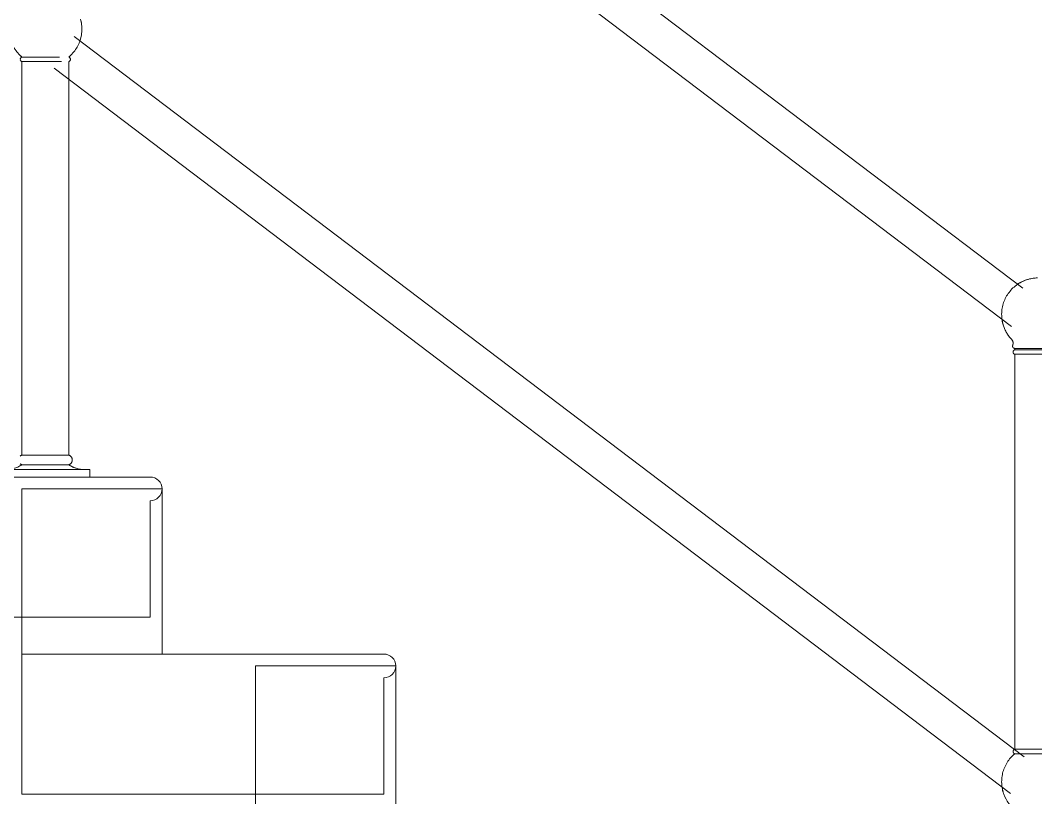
# Model space of a CAD drawing. Header units: inches. Extents: x 22 to 382261, y 22 to 371281.
# Drawn here: x 165694 to 166780, y 141653 to 142485 of the extents above; entities that cross this region are included whole.
import ezdxf

# ---------------------------------------------------------------- set-up
doc = ezdxf.new("R2010")
doc.units = ezdxf.units.IN
doc.header["$MEASUREMENT"] = 0
doc.layers.add('A-FLOR-HRAL', color=11, linetype='Continuous', lineweight=9)
doc.layers.add('S-STRS', color=31, linetype='Continuous', lineweight=9)

# ---------------------------------------------------------------- blocks, each defined once
blk = doc.blocks.new('Railing - 950mm High Post-464049-Approach Elevation')
at = {"layer": 'A-FLOR-HRAL', "flags": 128}
for points in [[(-4483.1, 2195.1), (-4482.7, 2193.6), (-4482.4, 2192), (-4482.1, 2190.5), (-4481.9, 2189), (-4481.7, 2187.4), (-4481.6, 2185.8), (-4481.6, 2184.3), (-4481.7, 2182.7), (-4481.8, 2181.2), (-4481.9, 2179.6), (-4482.1, 2178.1), (-4482.4, 2176.5), (-4482.8, 2175), (-4483.2, 2173.5), (-4483.7, 2172)], [(-4545.7, 2154.5), (-4546.9, 2155.5), (-4548, 2156.6), (-4549.1, 2157.7), (-4550.2, 2158.9), (-4551.2, 2160), (-4552.1, 2161.3), (-4553, 2162.6), (-4553.9, 2163.9), (-4554.7, 2165.2), (-4555.4, 2166.6), (-4556.1, 2168), (-4556.7, 2169.4), (-4557.3, 2170.9), (-4557.8, 2172.3), (-4558.3, 2173.8), (-4558.7, 2175.3), (-4559, 2176.9), (-4559.3, 2178.4)], [(-4545.7, 2149.7), (-4545.8, 2149.7), (-4545.9, 2149.7), (-4546, 2149.8), (-4546.1, 2149.8), (-4546.2, 2149.9), (-4546.3, 2149.9), (-4546.4, 2150), (-4546.5, 2150), (-4546.5, 2150.1), (-4546.6, 2150.1), (-4546.7, 2150.2), (-4546.8, 2150.3), (-4546.8, 2150.3), (-4546.9, 2150.4), (-4547, 2150.5), (-4547, 2150.6), (-4547.1, 2150.6), (-4547.1, 2150.7), (-4547.2, 2150.8), (-4547.3, 2150.9), (-4547.3, 2151), (-4547.3, 2151.1), (-4547.4, 2151.2), (-4547.4, 2151.3), (-4547.4, 2151.4), (-4547.5, 2151.5), (-4547.5, 2151.6), (-4547.5, 2151.7), (-4547.5, 2151.7)], [(-4547.5, 2152.4), (-4547.5, 2152.5), (-4547.5, 2152.6), (-4547.5, 2152.7), (-4547.4, 2152.8), (-4547.4, 2152.9), (-4547.4, 2153), (-4547.3, 2153.1), (-4547.3, 2153.2), (-4547.2, 2153.3), (-4547.2, 2153.4), (-4547.1, 2153.5), (-4547.1, 2153.5), (-4547, 2153.6), (-4546.9, 2153.7), (-4546.9, 2153.8), (-4546.8, 2153.9), (-4546.7, 2153.9), (-4546.7, 2154), (-4546.6, 2154.1), (-4546.5, 2154.1), (-4546.4, 2154.2), (-4546.3, 2154.2), (-4546.3, 2154.3), (-4546.2, 2154.3), (-4546.1, 2154.4), (-4546, 2154.4), (-4545.9, 2154.4)], [(-4546.6, 1718.7), (-4546.8, 1718.8), (-4547, 1718.9), (-4547.2, 1719), (-4547.4, 1719.2), (-4547.5, 1719.3)], [(-4547.6, 1727.7), (-4547.4, 1727.8), (-4547.2, 1727.9), (-4547, 1728.1), (-4546.8, 1728.2), (-4546.7, 1728.3), (-4546.5, 1728.4), (-4546.3, 1728.5), (-4546.1, 1728.6), (-4545.9, 1728.6), (-4545.7, 1728.7)], [(-4495.6, 1728.7), (-4495.4, 1728.6), (-4495.2, 1728.5), (-4495, 1728.4), (-4494.8, 1728.3), (-4494.7, 1728.2), (-4494.5, 1728.1), (-4494.3, 1728), (-4494.1, 1727.9), (-4493.9, 1727.8), (-4493.8, 1727.6), (-4493.6, 1727.5), (-4493.4, 1727.3), (-4493.3, 1727.2), (-4493.2, 1727), (-4493, 1726.8), (-4492.9, 1726.7), (-4492.8, 1726.5), (-4492.7, 1726.3), (-4492.5, 1726.1), (-4492.4, 1725.9), (-4492.4, 1725.7), (-4492.3, 1725.5), (-4492.2, 1725.3), (-4492.1, 1725.1), (-4492.1, 1724.9), (-4492, 1724.7), (-4492, 1724.5), (-4491.9, 1724.3), (-4491.9, 1724.1), (-4491.9, 1723.8), (-4491.9, 1723.6), (-4491.9, 1723.4), (-4491.9, 1723.2), (-4491.9, 1723), (-4491.9, 1722.8), (-4492, 1722.5), (-4492, 1722.3), (-4492.1, 1722.1), (-4492.1, 1721.9), (-4492.2, 1721.7), (-4492.3, 1721.5), (-4492.3, 1721.3), (-4492.4, 1721.1), (-4492.5, 1720.9), (-4492.6, 1720.7), (-4492.8, 1720.5), (-4492.9, 1720.4), (-4493, 1720.2), (-4493.1, 1720), (-4493.3, 1719.8), (-4493.4, 1719.7), (-4493.6, 1719.5), (-4493.8, 1719.4), (-4493.9, 1719.3), (-4494.1, 1719.1), (-4494.3, 1719), (-4494.5, 1718.9), (-4494.6, 1718.8), (-4494.8, 1718.7)], [(-4495.6, 1718.4), (-4494.5, 1717.7), (-4493.4, 1717.1), (-4492.3, 1716.5), (-4491.2, 1715.9), (-4490.1, 1715.4), (-4488.9, 1715), (-4487.8, 1714.6), (-4486.6, 1714.2), (-4485.4, 1713.9), (-4484.2, 1713.6), (-4482.9, 1713.4), (-4481.7, 1713.3), (-4480.5, 1713.1), (-4479.2, 1713.1)]]:
    blk.add_lwpolyline(points, dxfattribs=at)
blk = doc.blocks.new('Railing - 950mm High Post-464047-Approach Elevation')
at = {"layer": 'A-FLOR-HRAL'}
for p, q in [((-3483.2, 1842.8), (-3483.2, 1841.3)), ((-3483.2, 1842.8), (-3478.5, 1842.8)), ((-3483.2, 1842.8), (-3478.5, 1842.8)), ((-3483.2, 1841.3), (-3482, 1841.3)), ((-3483.2, 1841.3), (-3482, 1841.3))]:
    blk.add_line(p, q, dxfattribs=at)
at = {"layer": 'A-FLOR-HRAL', "flags": 128}
for points in [[(-3479.4, 1912), (-3478.1, 1912.8), (-3476.7, 1913.6), (-3475.3, 1914.3), (-3473.9, 1914.9), (-3472.5, 1915.5), (-3471, 1916.1), (-3469.5, 1916.6), (-3468, 1917), (-3466.5, 1917.3), (-3465, 1917.6), (-3463.4, 1917.9), (-3461.9, 1918.1), (-3460.3, 1918.2), (-3458.8, 1918.2)], [(-3495.7, 1868.3), (-3496.1, 1869.8), (-3496.5, 1871.3), (-3496.7, 1872.9)], [(-3486.4, 1852.2), (-3487.5, 1853.4), (-3488.5, 1854.6), (-3489.5, 1855.8), (-3490.4, 1857.1), (-3491.2, 1858.4), (-3492, 1859.7), (-3492.8, 1861.1), (-3493.5, 1862.5), (-3494.1, 1863.9), (-3494.7, 1865.3), (-3495.2, 1866.8), (-3495.7, 1868.1)], [(-3485.4, 1846.3), (-3485.3, 1846.5), (-3485.2, 1846.7), (-3485.1, 1846.9), (-3485.1, 1847.2), (-3485, 1847.4), (-3485, 1847.6), (-3485, 1847.8), (-3484.9, 1848), (-3484.9, 1848.2), (-3484.9, 1848.5), (-3484.9, 1848.7), (-3484.9, 1848.9), (-3485, 1849.1), (-3485, 1849.3), (-3485, 1849.5), (-3485.1, 1849.8), (-3485.1, 1850), (-3485.2, 1850.2), (-3485.3, 1850.4), (-3485.4, 1850.6), (-3485.5, 1850.8), (-3485.6, 1851), (-3485.7, 1851.2), (-3485.8, 1851.4), (-3485.9, 1851.5), (-3486, 1851.7), (-3486.1, 1851.9), (-3486.3, 1852.1), (-3486.4, 1852.2)], [(-3483.2, 1842.8), (-3483.3, 1842.8), (-3483.4, 1842.8), (-3483.5, 1842.8), (-3483.6, 1842.9), (-3483.7, 1842.9), (-3483.8, 1842.9), (-3483.9, 1842.9), (-3484, 1843), (-3484.1, 1843), (-3484.2, 1843.1), (-3484.3, 1843.1), (-3484.4, 1843.2), (-3484.5, 1843.2), (-3484.6, 1843.3), (-3484.6, 1843.4), (-3484.7, 1843.4), (-3484.8, 1843.5), (-3484.9, 1843.6), (-3484.9, 1843.6), (-3485, 1843.7), (-3485.1, 1843.8), (-3485.1, 1843.9), (-3485.2, 1844), (-3485.2, 1844.1), (-3485.3, 1844.2), (-3485.3, 1844.2), (-3485.4, 1844.3), (-3485.4, 1844.4), (-3485.4, 1844.5), (-3485.5, 1844.6), (-3485.5, 1844.7), (-3485.5, 1844.8), (-3485.5, 1844.9), (-3485.5, 1845), (-3485.6, 1845.1), (-3485.6, 1845.2), (-3485.6, 1845.3), (-3485.6, 1845.4), (-3485.6, 1845.5), (-3485.5, 1845.7), (-3485.5, 1845.8), (-3485.5, 1845.9), (-3485.5, 1846), (-3485.5, 1846.1), (-3485.4, 1846.1), (-3485.4, 1846.2), (-3485.4, 1846.3)], [(-3483.2, 1836.5), (-3483.3, 1836.5), (-3483.4, 1836.6), (-3483.5, 1836.6), (-3483.6, 1836.6), (-3483.7, 1836.7), (-3483.8, 1836.7), (-3483.9, 1836.8), (-3484, 1836.8), (-3484, 1836.9), (-3484.1, 1836.9), (-3484.2, 1837), (-3484.3, 1837.1), (-3484.3, 1837.1), (-3484.4, 1837.2), (-3484.5, 1837.3), (-3484.5, 1837.4), (-3484.6, 1837.5), (-3484.6, 1837.5), (-3484.7, 1837.6), (-3484.8, 1837.7), (-3484.8, 1837.8), (-3484.8, 1837.9), (-3484.9, 1838), (-3484.9, 1838.1), (-3484.9, 1838.2), (-3485, 1838.3), (-3485, 1838.4), (-3485, 1838.5), (-3485, 1838.6), (-3485, 1838.7), (-3485, 1838.8), (-3485, 1838.9), (-3485, 1839), (-3485, 1839.1), (-3485, 1839.2), (-3485, 1839.3), (-3485, 1839.4), (-3485, 1839.5), (-3485, 1839.6), (-3484.9, 1839.6), (-3484.9, 1839.7), (-3484.9, 1839.8), (-3484.8, 1839.9), (-3484.8, 1840), (-3484.7, 1840.1), (-3484.7, 1840.2), (-3484.6, 1840.3), (-3484.6, 1840.4), (-3484.5, 1840.4), (-3484.4, 1840.5), (-3484.4, 1840.6), (-3484.3, 1840.7), (-3484.2, 1840.7), (-3484.2, 1840.8), (-3484.1, 1840.9), (-3484, 1840.9), (-3483.9, 1841), (-3483.8, 1841), (-3483.8, 1841.1), (-3483.7, 1841.1), (-3483.6, 1841.2), (-3483.5, 1841.2), (-3483.4, 1841.2), (-3483.3, 1841.3), (-3483.2, 1841.3)], [(-3483.5, 1413.9), (-3483.4, 1413.9), (-3483.3, 1414), (-3483.2, 1414)], [(-3483.2, 1349.2), (-3484.4, 1350.2), (-3485.6, 1351.3), (-3486.6, 1352.4), (-3487.7, 1353.6), (-3488.7, 1354.8), (-3489.6, 1356), (-3490.5, 1357.3), (-3491.4, 1358.6), (-3492.2, 1360), (-3492.9, 1361.3), (-3493.6, 1362.7), (-3494.2, 1364.2), (-3494.8, 1365.6), (-3495.3, 1367.1), (-3495.8, 1368.6), (-3496.2, 1370.1), (-3496.5, 1371.6), (-3496.8, 1373.1), (-3496.8, 1373.6)]]:
    blk.add_lwpolyline(points, dxfattribs=at)
blk = doc.blocks.new('Railing - Railing-377356-Approach Elevation')
for name in ['Railing - 950mm High Post-464049-Approach Elevation', 'Railing - 950mm High Post-464047-Approach Elevation']:
    blk.add_blockref(name, (0, 0))
blk = doc.blocks.new('Railing - 950mm High Post-V2-Approach Elevation')
at = {"layer": 'A-FLOR-HRAL'}
for p, q in [((-4505.6, 2154.5), (-4545.7, 2154.5)), ((-4545.7, 1728.7), (-4545.7, 2149.7)), ((-4503.4, 2149.7), (-4545.7, 2149.7)), ((-4495.6, 2149.7), (-4495.6, 1728.7)), ((-4495.6, 1728.7), (-4545.7, 1728.7)), ((-4495.6, 1718.4), (-4545.8, 1718.4)), ((-4473.2, 1713.1), (-4568.2, 1713.1)), ((-4473.2, 1713.1), (-4473.2, 1705.3))]:
    blk.add_line(p, q, dxfattribs=at)
at = {"layer": 'A-FLOR-HRAL', "flags": 128}
for points in [[(-4547.8, 2156.3), (-4546.7, 2155.3), (-4545.7, 2154.5)], [(-4495.6, 2154.5), (-4494.5, 2155.5), (-4493.3, 2156.6), (-4492.2, 2157.7), (-4491.2, 2158.9), (-4490.2, 2160), (-4489.2, 2161.3), (-4488.3, 2162.6), (-4487.5, 2163.9), (-4486.7, 2165.2), (-4486, 2166.6), (-4485.3, 2168), (-4484.6, 2169.4), (-4484.1, 2170.9), (-4483.5, 2172.3), (-4483.1, 2173.8), (-4482.7, 2175.3), (-4482.4, 2176.9), (-4482.1, 2178.4), (-4481.9, 2180), (-4481.7, 2181.5), (-4481.6, 2183.1), (-4481.6, 2184.6), (-4481.7, 2186.2), (-4481.8, 2187.7), (-4481.9, 2189.3), (-4482.1, 2190.8), (-4482.4, 2192.4), (-4482.8, 2193.9)], [(-4545.7, 2154.5), (-4545.8, 2154.5), (-4545.9, 2154.4), (-4546, 2154.4), (-4546.1, 2154.3), (-4546.2, 2154.3), (-4546.3, 2154.3), (-4546.4, 2154.2), (-4546.5, 2154.1), (-4546.5, 2154.1), (-4546.6, 2154), (-4546.7, 2154), (-4546.8, 2153.9), (-4546.8, 2153.8), (-4546.9, 2153.8), (-4547, 2153.7), (-4547, 2153.6), (-4547.1, 2153.5), (-4547.1, 2153.4), (-4547.2, 2153.4), (-4547.3, 2153.3), (-4547.3, 2153.2), (-4547.3, 2153.1), (-4547.4, 2153), (-4547.4, 2152.9), (-4547.4, 2152.8), (-4547.5, 2152.7), (-4547.5, 2152.6), (-4547.5, 2152.5), (-4547.5, 2152.4)], [(-4547.5, 2151.7), (-4547.5, 2151.6), (-4547.5, 2151.5), (-4547.5, 2151.4), (-4547.4, 2151.3), (-4547.4, 2151.2), (-4547.4, 2151.1), (-4547.3, 2151), (-4547.3, 2151), (-4547.2, 2150.9), (-4547.2, 2150.8), (-4547.1, 2150.7), (-4547.1, 2150.6), (-4547, 2150.5), (-4546.9, 2150.5), (-4546.9, 2150.4), (-4546.8, 2150.3), (-4546.7, 2150.2), (-4546.7, 2150.2), (-4546.6, 2150.1), (-4546.5, 2150.1), (-4546.4, 2150), (-4546.3, 2149.9), (-4546.3, 2149.9), (-4546.2, 2149.8), (-4546.1, 2149.8), (-4546, 2149.8), (-4545.9, 2149.7), (-4545.8, 2149.7), (-4545.7, 2149.7)], [(-4495.6, 2149.7), (-4495.6, 2149.7), (-4495.5, 2149.7), (-4495.4, 2149.8), (-4495.3, 2149.8), (-4495.2, 2149.9), (-4495.1, 2149.9), (-4495, 2150), (-4494.9, 2150), (-4494.8, 2150.1), (-4494.8, 2150.1), (-4494.7, 2150.2), (-4494.6, 2150.3), (-4494.5, 2150.3), (-4494.5, 2150.4), (-4494.4, 2150.5), (-4494.3, 2150.6), (-4494.3, 2150.6), (-4494.2, 2150.7), (-4494.2, 2150.8), (-4494.1, 2150.9), (-4494.1, 2151), (-4494, 2151.1), (-4494, 2151.2), (-4494, 2151.3), (-4493.9, 2151.4), (-4493.9, 2151.5), (-4493.9, 2151.6), (-4493.9, 2151.7), (-4493.9, 2151.7), (-4493.8, 2151.8), (-4493.8, 2151.9), (-4493.8, 2152), (-4493.8, 2152.1), (-4493.8, 2152.2), (-4493.8, 2152.3), (-4493.9, 2152.4), (-4493.9, 2152.5), (-4493.9, 2152.6), (-4493.9, 2152.7), (-4494, 2152.8), (-4494, 2152.9), (-4494, 2153), (-4494.1, 2153.1), (-4494.1, 2153.2), (-4494.1, 2153.3), (-4494.2, 2153.4), (-4494.3, 2153.5), (-4494.3, 2153.5), (-4494.4, 2153.6), (-4494.4, 2153.7), (-4494.5, 2153.8), (-4494.6, 2153.9), (-4494.6, 2153.9), (-4494.7, 2154), (-4494.8, 2154.1), (-4494.9, 2154.1), (-4495, 2154.2), (-4495, 2154.2), (-4495.1, 2154.3), (-4495.2, 2154.3), (-4495.3, 2154.4), (-4495.4, 2154.4), (-4495.5, 2154.4), (-4495.6, 2154.5), (-4495.6, 2154.5)], [(-4545.7, 1728.7), (-4545.9, 1728.6), (-4546.1, 1728.5), (-4546.3, 1728.4), (-4546.5, 1728.3), (-4546.7, 1728.2), (-4546.9, 1728.1), (-4547.1, 1728), (-4547.3, 1727.9), (-4547.4, 1727.8), (-4547.6, 1727.6)], [(-4547.6, 1719.4), (-4547.5, 1719.3), (-4547.3, 1719.1), (-4547.1, 1719), (-4546.9, 1718.9), (-4546.7, 1718.8), (-4546.5, 1718.7), (-4546.4, 1718.6), (-4546.2, 1718.5), (-4546, 1718.4), (-4545.8, 1718.4)], [(-4495.6, 1718.4), (-4495.4, 1718.4), (-4495.2, 1718.5), (-4495, 1718.6), (-4494.8, 1718.7), (-4494.6, 1718.8), (-4494.4, 1718.9), (-4494.2, 1719), (-4494, 1719.2), (-4493.9, 1719.3), (-4493.7, 1719.5), (-4493.5, 1719.6), (-4493.4, 1719.8), (-4493.2, 1719.9), (-4493.1, 1720.1), (-4493, 1720.2), (-4492.8, 1720.4), (-4492.7, 1720.6), (-4492.6, 1720.8), (-4492.5, 1721), (-4492.4, 1721.2), (-4492.3, 1721.4), (-4492.2, 1721.6), (-4492.2, 1721.8), (-4492.1, 1722), (-4492, 1722.2), (-4492, 1722.4), (-4491.9, 1722.6), (-4491.9, 1722.8), (-4491.9, 1723.1), (-4491.9, 1723.3), (-4491.9, 1723.5), (-4491.9, 1723.7), (-4491.9, 1723.9), (-4491.9, 1724.1), (-4491.9, 1724.4), (-4492, 1724.6), (-4492, 1724.8), (-4492.1, 1725), (-4492.1, 1725.2), (-4492.2, 1725.4), (-4492.3, 1725.6), (-4492.4, 1725.8), (-4492.5, 1726), (-4492.6, 1726.2), (-4492.7, 1726.4), (-4492.8, 1726.6), (-4492.9, 1726.7), (-4493.1, 1726.9), (-4493.2, 1727.1), (-4493.4, 1727.2), (-4493.5, 1727.4), (-4493.7, 1727.5), (-4493.8, 1727.7), (-4494, 1727.8), (-4494.2, 1727.9), (-4494.4, 1728.1), (-4494.5, 1728.2), (-4494.7, 1728.3), (-4494.9, 1728.4), (-4495.1, 1728.5), (-4495.3, 1728.6), (-4495.5, 1728.6), (-4495.6, 1728.7)], [(-4545.8, 1718.4), (-4546.9, 1717.7), (-4547.9, 1717.1), (-4549, 1716.5), (-4550.2, 1715.9), (-4551.3, 1715.4), (-4552.4, 1715), (-4553.6, 1714.6), (-4554.8, 1714.2), (-4556, 1713.9), (-4557.2, 1713.6), (-4558.5, 1713.4), (-4559.7, 1713.3), (-4560.9, 1713.1), (-4562.2, 1713.1)], [(-4478.2, 1713.1), (-4479.4, 1713.1), (-4480.7, 1713.2), (-4481.9, 1713.3), (-4483.1, 1713.5), (-4484.4, 1713.7), (-4485.6, 1714), (-4486.8, 1714.3), (-4488, 1714.6), (-4489.1, 1715.1), (-4490.3, 1715.5), (-4491.4, 1716), (-4492.5, 1716.6), (-4493.6, 1717.2), (-4494.7, 1717.8), (-4495.6, 1718.4)]]:
    blk.add_lwpolyline(points, dxfattribs=at)
blk = doc.blocks.new('Railing - 950mm High Post-V3-Approach Elevation')
at = {"layer": 'A-FLOR-HRAL'}
for p, q in [((-3483.2, 1841.3), (-3483.2, 1842.8)), ((-3440.4, 1842.8), (-3483.2, 1842.8)), ((-3478.5, 1842.8), (-3483.2, 1842.8)), ((-3439.9, 1841.3), (-3483.2, 1841.3)), ((-3482, 1841.3), (-3483.2, 1841.3)), ((-3483.2, 1414), (-3483.2, 1836.5)), ((-3437.9, 1836.5), (-3483.2, 1836.5)), ((-3433.1, 1414), (-3483.2, 1414)), ((-3433.1, 1409.2), (-3482.7, 1409.2))]:
    blk.add_line(p, q, dxfattribs=at)
at = {"layer": 'A-FLOR-HRAL', "flags": 128}
for points in [[(-3459.8, 1918.2), (-3461.4, 1918.1), (-3462.9, 1917.9), (-3464.5, 1917.7), (-3466, 1917.4), (-3467.5, 1917.1), (-3469, 1916.7), (-3470.5, 1916.2), (-3472, 1915.7), (-3473.4, 1915.1), (-3474.9, 1914.5), (-3476.3, 1913.8), (-3477.6, 1913.1), (-3479, 1912.3), (-3480.3, 1911.4), (-3481.5, 1910.5), (-3482.8, 1909.5), (-3484, 1908.5), (-3485.1, 1907.5), (-3486.2, 1906.4), (-3487.3, 1905.2), (-3488.3, 1904.1), (-3489.3, 1902.8), (-3490.2, 1901.6), (-3491.1, 1900.3), (-3491.9, 1899), (-3492.7, 1897.6), (-3493.4, 1896.2), (-3494, 1894.8), (-3494.6, 1893.3), (-3495.1, 1891.9), (-3495.6, 1890.4), (-3496, 1888.9), (-3496.4, 1887.4), (-3496.7, 1885.8), (-3496.9, 1884.3), (-3497.1, 1882.7), (-3497.2, 1881.2), (-3497.3, 1879.6), (-3497.2, 1878.1), (-3497.2, 1876.5), (-3497, 1874.9), (-3496.8, 1873.4), (-3496.6, 1871.9), (-3496.2, 1870.3), (-3495.9, 1868.8), (-3495.4, 1867.3), (-3494.9, 1865.8), (-3494.3, 1864.4), (-3493.7, 1863), (-3493, 1861.5), (-3492.3, 1860.2), (-3491.5, 1858.8), (-3490.7, 1857.5), (-3489.8, 1856.2), (-3488.8, 1855), (-3487.9, 1853.8), (-3486.8, 1852.6), (-3486.4, 1852.2)], [(-3486.4, 1852.2), (-3486.3, 1852.1), (-3486.2, 1851.9), (-3486, 1851.7), (-3485.9, 1851.5), (-3485.8, 1851.4), (-3485.7, 1851.2), (-3485.6, 1851), (-3485.5, 1850.8), (-3485.4, 1850.6), (-3485.3, 1850.4), (-3485.2, 1850.2), (-3485.1, 1850), (-3485.1, 1849.8), (-3485, 1849.5), (-3485, 1849.3), (-3485, 1849.1), (-3484.9, 1848.9), (-3484.9, 1848.7), (-3484.9, 1848.5), (-3484.9, 1848.2), (-3484.9, 1848), (-3485, 1847.8), (-3485, 1847.6), (-3485, 1847.4), (-3485.1, 1847.2), (-3485.1, 1847), (-3485.2, 1846.7), (-3485.3, 1846.5), (-3485.4, 1846.3), (-3485.4, 1846.3)], [(-3485.4, 1846.3), (-3485.4, 1846.2), (-3485.4, 1846.1), (-3485.5, 1846), (-3485.5, 1845.9), (-3485.5, 1845.8), (-3485.5, 1845.7), (-3485.5, 1845.6), (-3485.6, 1845.5), (-3485.6, 1845.4), (-3485.6, 1845.3), (-3485.6, 1845.2), (-3485.6, 1845.1), (-3485.5, 1845), (-3485.5, 1844.9), (-3485.5, 1844.8), (-3485.5, 1844.7), (-3485.5, 1844.6), (-3485.4, 1844.5), (-3485.4, 1844.4), (-3485.4, 1844.3), (-3485.3, 1844.2), (-3485.3, 1844.1), (-3485.2, 1844.1), (-3485.2, 1844), (-3485.1, 1843.9), (-3485, 1843.8), (-3485, 1843.7), (-3484.9, 1843.6), (-3484.9, 1843.6), (-3484.8, 1843.5), (-3484.7, 1843.4), (-3484.6, 1843.4), (-3484.5, 1843.3), (-3484.5, 1843.2), (-3484.4, 1843.2), (-3484.3, 1843.1), (-3484.2, 1843.1), (-3484.1, 1843), (-3484, 1843), (-3483.9, 1842.9), (-3483.8, 1842.9), (-3483.7, 1842.9), (-3483.6, 1842.8), (-3483.5, 1842.8), (-3483.4, 1842.8), (-3483.3, 1842.8), (-3483.2, 1842.8)], [(-3483.2, 1841.3), (-3483.3, 1841.3), (-3483.4, 1841.2), (-3483.5, 1841.2), (-3483.6, 1841.2), (-3483.7, 1841.1), (-3483.8, 1841.1), (-3483.9, 1841), (-3484, 1841), (-3484, 1840.9), (-3484.1, 1840.8), (-3484.2, 1840.8), (-3484.3, 1840.7), (-3484.3, 1840.6), (-3484.4, 1840.6), (-3484.5, 1840.5), (-3484.5, 1840.4), (-3484.6, 1840.3), (-3484.6, 1840.2), (-3484.7, 1840.2), (-3484.8, 1840.1), (-3484.8, 1840), (-3484.8, 1839.9), (-3484.9, 1839.8), (-3484.9, 1839.7), (-3484.9, 1839.6), (-3485, 1839.5), (-3485, 1839.4), (-3485, 1839.3), (-3485, 1839.2), (-3485, 1839.1), (-3485, 1839), (-3485, 1838.9), (-3485, 1838.8), (-3485, 1838.7), (-3485, 1838.6), (-3485, 1838.5), (-3485, 1838.4), (-3485, 1838.3), (-3485, 1838.2), (-3484.9, 1838.1), (-3484.9, 1838), (-3484.9, 1837.9), (-3484.8, 1837.9), (-3484.8, 1837.8), (-3484.7, 1837.7), (-3484.7, 1837.6), (-3484.6, 1837.5), (-3484.6, 1837.4), (-3484.5, 1837.3), (-3484.4, 1837.3), (-3484.4, 1837.2), (-3484.3, 1837.1), (-3484.2, 1837.1), (-3484.2, 1837), (-3484.1, 1836.9), (-3484, 1836.9), (-3483.9, 1836.8), (-3483.8, 1836.8), (-3483.8, 1836.7), (-3483.7, 1836.7), (-3483.6, 1836.6), (-3483.5, 1836.6), (-3483.4, 1836.5), (-3483.3, 1836.5), (-3483.2, 1836.5)], [(-3483.2, 1414), (-3483.3, 1413.9), (-3483.4, 1413.9), (-3483.5, 1413.9), (-3483.6, 1413.8), (-3483.7, 1413.8), (-3483.8, 1413.7), (-3483.9, 1413.7), (-3484, 1413.6), (-3484, 1413.6), (-3484.1, 1413.5), (-3484.2, 1413.5), (-3484.3, 1413.4), (-3484.3, 1413.3), (-3484.4, 1413.2), (-3484.5, 1413.2), (-3484.5, 1413.1), (-3484.6, 1413), (-3484.6, 1412.9), (-3484.7, 1412.8), (-3484.8, 1412.8), (-3484.8, 1412.7), (-3484.8, 1412.6), (-3484.9, 1412.5), (-3484.9, 1412.4), (-3484.9, 1412.3), (-3485, 1412.2), (-3485, 1412.1), (-3485, 1412), (-3485, 1411.9), (-3485, 1411.8), (-3485, 1411.7), (-3485, 1411.6), (-3485, 1411.5), (-3485, 1411.4), (-3485, 1411.3), (-3485, 1411.2), (-3485, 1411.1), (-3485, 1411), (-3485, 1410.9), (-3484.9, 1410.8), (-3484.9, 1410.7), (-3484.9, 1410.6), (-3484.8, 1410.5), (-3484.8, 1410.4), (-3484.7, 1410.4), (-3484.7, 1410.3), (-3484.6, 1410.2), (-3484.6, 1410.1), (-3484.5, 1410), (-3484.4, 1409.9), (-3484.4, 1409.9), (-3484.3, 1409.8), (-3484.2, 1409.7), (-3484.2, 1409.7), (-3484.1, 1409.6), (-3484, 1409.5), (-3483.9, 1409.5), (-3483.8, 1409.4), (-3483.8, 1409.4), (-3483.7, 1409.3), (-3483.6, 1409.3), (-3483.5, 1409.3), (-3483.4, 1409.2), (-3483.3, 1409.2), (-3483.2, 1409.2)], [(-3483.2, 1409.2), (-3484.4, 1408.1), (-3485.5, 1407.1), (-3486.6, 1406), (-3487.7, 1404.8), (-3488.7, 1403.6), (-3489.6, 1402.4), (-3490.5, 1401.1), (-3491.4, 1399.8), (-3492.2, 1398.4), (-3492.9, 1397.1), (-3493.6, 1395.7), (-3494.2, 1394.2), (-3494.8, 1392.8), (-3495.3, 1391.3), (-3495.8, 1389.8), (-3496.2, 1388.3), (-3496.5, 1386.8), (-3496.8, 1385.2), (-3497, 1383.7), (-3497.2, 1382.1), (-3497.2, 1380.6), (-3497.3, 1379), (-3497.2, 1377.5), (-3497.1, 1375.9), (-3497, 1374.4), (-3496.7, 1372.8), (-3496.5, 1371.3), (-3496.1, 1369.7), (-3495.7, 1368.2), (-3495.2, 1366.8), (-3494.7, 1365.3), (-3494.1, 1363.8), (-3493.5, 1362.4), (-3492.8, 1361)]]:
    blk.add_lwpolyline(points, dxfattribs=at)
blk = doc.blocks.new('Railing - Railing-377360-Approach Elevation')
at = {"layer": 'A-FLOR-HRAL'}
for p, q in [((-3474.5, 1907.1), (-4489.4, 2676.3)), ((-4511.2, 2642.6), (-3486.8, 1866.3)), ((-3473, 1405.9), (-4489.7, 2176.5)), ((-4511.2, 2142.6), (-3487.6, 1366.8))]:
    blk.add_line(p, q, dxfattribs=at)
for name in ['Railing - 950mm High Post-V2-Approach Elevation', 'Railing - 950mm High Post-V3-Approach Elevation']:
    blk.add_blockref(name, (0, 0))

msp = doc.modelspace()

# ---------------------------------------------------------------- linework, layer by layer
at = {"layer": 'S-STRS'}
for p, q in [((165445.5, 141995.9), (165832.8, 141995.9)), ((165845.5, 141983.2), (165695.5, 141983.2)), ((165695.5, 141983.2), (165695.5, 141806.5)), ((165845.5, 141806.5), (165845.5, 141983.2)), ((165832.8, 141845.9), (165832.8, 141970.5)), ((165832.8, 141845.9), (165445.5, 141845.9)), ((165695.5, 141806.5), (166082.8, 141806.5)), ((165695.5, 141806.5), (165695.5, 141656.5)), ((165695.5, 141806.5), (165845.5, 141806.5)), ((166095.5, 141793.8), (165945.5, 141793.8)), ((165945.5, 141793.8), (165945.5, 141617)), ((166095.5, 141617), (166095.5, 141793.8)), ((166082.8, 141656.5), (166082.8, 141781.1)), ((166082.8, 141656.5), (165695.5, 141656.5))]:
    msp.add_line(p, q, dxfattribs=at)
for centre in [(165832.8, 141983.2), (166082.8, 141793.8)]:
    msp.add_arc(centre, 12.7, 270, 90, dxfattribs=at)

# ---------------------------------------------------------------- block references
at = {"layer": 'A-FLOR-HRAL'}
for name in ['Railing - Railing-377360-Approach Elevation', 'Railing - Railing-377356-Approach Elevation']:
    msp.add_blockref(name, (170241.2, 140290.7), dxfattribs=at)

doc.saveas('drawing.dxf')
